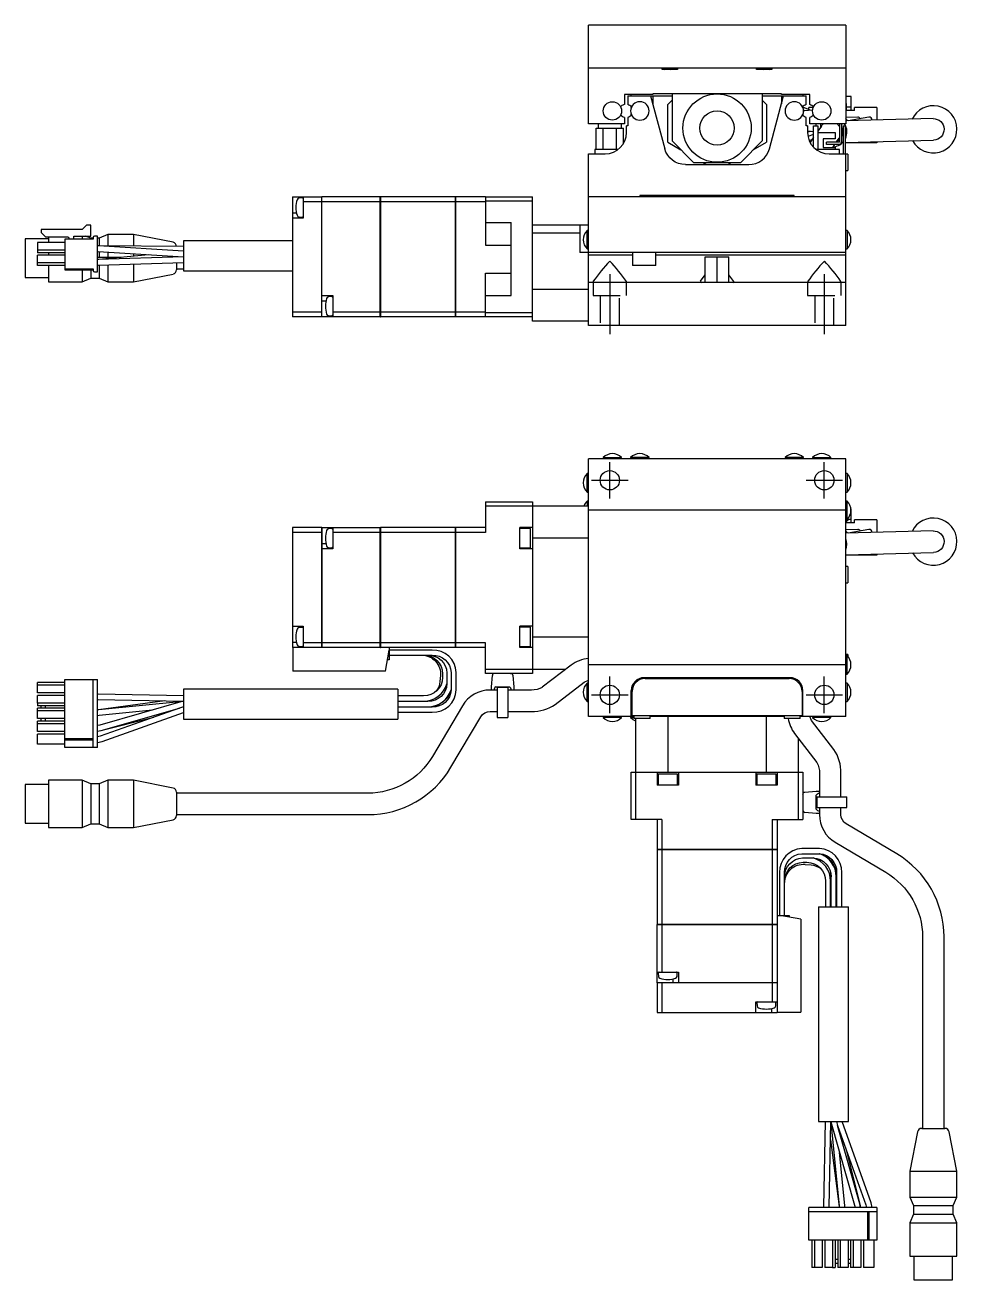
# Model space of a CAD drawing. Extents: x 0 to 921, y -8 to 744.
# Drawn here: x 229.2 to 446.4, y 10 to 302.3 of the extents above; entities that cross this region are included whole.
import ezdxf

# ---------------------------------------------------------------- set-up
doc = ezdxf.new("R2010")
doc.units = 0
doc.header["$LTSCALE"] = 0.5
doc.linetypes.add('CENTER', pattern=[50.8, 31.75, -6.35, 6.35, -6.35])
doc.linetypes.add('DASHED', pattern=[19.05, 12.7, -6.35])
for name, color, linetype in [('MSM_CENTER', 1, 'CENTER'), ('MSM_CONTINUOUS', 7, 'CONTINUOUS'), ('MSM_DASHED', 4, 'DASHED')]:
    doc.layers.add(name, color=color, linetype=linetype)

msp = doc.modelspace()

# ---------------------------------------------------------------- linework, layer by layer
at = {"layer": 'MSM_CENTER'}
for p, q in [((365.45, 244.35), (365.45, 230.35)), ((415.45, 244.35), (415.45, 230.35))]:
    msp.add_line(p, q, dxfattribs=at)
at = {"layer": 'MSM_CONTINUOUS'}
for p, q in [((420.45, 302.35), (360.45, 302.35)), ((360.45, 279.35), (360.45, 302.35)), ((420.45, 302.35), (420.45, 279.35)), ((420.45, 292.35), (360.45, 292.35)), ((377.65, 292), (377.65, 292.35)), ((380.2, 292.35), (380.2, 292)), ((381.25, 292.35), (381.25, 292)), ((399.65, 292), (399.65, 292.35)), ((400.7, 292), (400.7, 292.35)), ((403.25, 292.35), (403.25, 292)), ((381.25, 292), (377.65, 292)), ((403.25, 292), (399.65, 292)), ((375.45, 286.15), (368.85, 286.15)), ((368.85, 286.15), (368.85, 283.88)), ((369.65, 285.85), (369.65, 283.88)), ((369.65, 285.85), (379.95, 285.85)), ((370.45, 285.85), (370.45, 286.15)), ((374.95, 285.85), (378.25, 273.55)), ((405.45, 286.35), (375.45, 286.35)), ((375.45, 286.35), (375.45, 286.15)), ((375.45, 285.85), (375.45, 283.98)), ((379.95, 284.85), (378.95, 283.85)), ((378.95, 275.04), (378.95, 283.85)), ((379.95, 286.35), (379.95, 275.35)), ((400.95, 286.35), (400.95, 275.35)), ((400.95, 285.85), (411.25, 285.85)), ((401.95, 283.85), (400.95, 284.85)), ((401.95, 283.85), (401.95, 275.04)), ((402.66, 273.55), (405.95, 285.85)), ((405.45, 286.15), (405.45, 286.35)), ((412.05, 286.15), (405.45, 286.15)), ((405.45, 285.85), (405.45, 283.98)), ((410.45, 286.15), (410.45, 285.85)), ((411.25, 283.88), (411.25, 285.85)), ((412.05, 283.88), (412.05, 286.15)), ((421.7, 285.73), (420.45, 285.73)), ((420.6, 284.1), (420.45, 284.1)), ((420.6, 282.45), (420.6, 284.1)), ((421.7, 282.7), (421.7, 285.73)), ((368.85, 280.81), (368.85, 279.35)), ((369.65, 280.81), (369.65, 278.85)), ((370.45, 283.14), (370.45, 283.39)), ((370.45, 281.31), (370.45, 281.56)), ((410.45, 283.39), (410.45, 283.14)), ((412.14, 282.52), (410.45, 283.24)), ((410.45, 281.56), (410.45, 281.31)), ((410.91, 282.42), (412.72, 282.57)), ((411.25, 278.85), (411.25, 280.81)), ((411.85, 282.64), (411.85, 283.16)), ((412.86, 283.16), (411.85, 283.16)), ((412.05, 279.35), (412.05, 280.81)), ((420.6, 283.01), (420.45, 283.01)), ((422.5, 282.45), (420.45, 282.45)), ((423.25, 280.9), (420.45, 280.81)), ((421.7, 283.2), (420.6, 283.2)), ((425.82, 280.88), (421, 280.03)), ((422.5, 282.45), (422.5, 283.16)), ((427.7, 283.16), (422.5, 283.16)), ((427.7, 283.16), (427.7, 280.2)), ((368.85, 279.35), (360.45, 279.35)), ((362.28, 273.35), (362.28, 278.35)), ((362.28, 278.35), (368.63, 278.35)), ((362.7, 279.35), (362.7, 278.35)), ((363.87, 273.35), (363.87, 278.35)), ((367.04, 273.35), (367.04, 278.35)), ((368.2, 278.35), (368.2, 279.35)), ((368.63, 274.76), (368.63, 278.35)), ((369.35, 277.35), (369.35, 278.85)), ((369.65, 278.85), (369.35, 278.85)), ((411.55, 278.85), (411.25, 278.85)), ((411.55, 278.85), (411.55, 277.35)), ((420.45, 279.35), (412.05, 279.35)), ((412.95, 273.88), (412.95, 278.85)), ((412.95, 278.85), (413.95, 278.85)), ((413.55, 278.85), (413.55, 279.35)), ((413.95, 278.85), (413.95, 273.35)), ((414.76, 278.83), (413.95, 277.65)), ((413.95, 278.15), (414.22, 278.05)), ((414.65, 278.67), (414.65, 279.35)), ((418.95, 279.35), (418.95, 275.05)), ((419.45, 279.35), (419.45, 275.05)), ((419.85, 278.85), (419.85, 272.35)), ((419.85, 278.85), (420.35, 278.85)), ((420.35, 272.35), (420.35, 278.85)), ((440.79, 280.55), (420.45, 280.01)), ((378.95, 275.04), (382.04, 273.26)), ((379.95, 275.35), (384.95, 270.35)), ((395.95, 270.35), (400.95, 275.35)), ((398.87, 273.26), (401.95, 275.04)), ((412.36, 277.55), (411.54, 277.39)), ((412.95, 277.5), (411.55, 277.62)), ((412.95, 276.84), (411.64, 276.41)), ((411.85, 277.46), (411.85, 277.6)), ((412.59, 275.67), (411.95, 275.4)), ((412.95, 276.2), (412.14, 275.01)), ((413.95, 277.35), (417.95, 277.35)), ((417.95, 275.85), (415.15, 275.85)), ((415.15, 275.85), (415.15, 273.85)), ((415.95, 274.55), (415.95, 275.05)), ((418.95, 275.05), (415.95, 275.05)), ((417.95, 277.35), (417.95, 275.85)), ((418.23, 275.05), (418.88, 276)), ((419.85, 274.88), (419.6, 274.88)), ((419.72, 274.99), (419.85, 274.99)), ((420.35, 275.01), (440.92, 275.55)), ((427.7, 274.88), (420.35, 274.88)), ((427.7, 275.2), (427.7, 274.88)), ((360.45, 272.35), (364.35, 272.35)), ((360.45, 232.35), (360.45, 272.35)), ((367.35, 273.35), (361.95, 273.35)), ((361.95, 273.35), (361.95, 272.35)), ((418.95, 273.35), (413.55, 273.35)), ((415.15, 273.85), (417.95, 273.85)), ((418.95, 274.55), (415.95, 274.55)), ((416.55, 272.35), (420.45, 272.35)), ((417.41, 273.85), (417.89, 274.55)), ((417.95, 273.85), (417.95, 273.35)), ((418.95, 272.35), (418.95, 273.35)), ((420.45, 232.35), (420.45, 272.35)), ((420.95, 272.25), (420.45, 272.25)), ((420.95, 272.25), (420.95, 268.45)), ((383.08, 269.85), (397.83, 269.85)), ((384.95, 270.35), (395.95, 270.35)), ((387.09, 270.35), (387.95, 269.85)), ((392.95, 269.85), (393.82, 270.35)), ((420.45, 268.45), (420.95, 268.45)), ((291.45, 262.35), (291.45, 234.35)), ((291.45, 262.35), (298.34, 262.35)), ((293.75, 262.08), (292.98, 262.01)), ((293.95, 262.35), (293.95, 257.35)), ((298.34, 261.19), (293.95, 261.19)), ((298.34, 234.35), (298.34, 262.35)), ((298.35, 262.34), (298.34, 262.34)), ((298.35, 261.19), (298.34, 261.19)), ((311.95, 262.35), (298.35, 262.35)), ((298.35, 234.35), (298.35, 262.35)), ((311.95, 261.19), (298.35, 261.19)), ((311.95, 234.35), (311.95, 262.35)), ((311.95, 262.34), (311.96, 262.34)), ((311.95, 261.19), (311.96, 261.19)), ((311.96, 262.35), (311.96, 234.35)), ((329.45, 262.35), (311.96, 262.35)), ((329.45, 261.19), (311.96, 261.19)), ((329.45, 234.35), (329.45, 262.35)), ((329.45, 262.34), (329.46, 262.34)), ((329.45, 261.19), (329.46, 261.19)), ((329.46, 262.35), (329.46, 234.35)), ((336.45, 262.35), (329.46, 262.35)), ((336.45, 261.19), (329.46, 261.19)), ((336.45, 262.35), (347.45, 262.35)), ((336.45, 262.35), (336.45, 251.11)), ((347.45, 261.35), (336.45, 261.35)), ((347.45, 233.35), (347.45, 262.35)), ((420.45, 262.35), (360.45, 262.35)), ((408.45, 262.65), (372.45, 262.65)), ((372.45, 262.65), (372.45, 262.35)), ((372.95, 262.35), (372.45, 262.35)), ((388.45, 262.35), (375.95, 262.35)), ((404.95, 262.35), (392.45, 262.35)), ((408.45, 262.35), (408.45, 262.65)), ((291.45, 258.6), (292.4, 258.6)), ((293.95, 257.35), (291.45, 257.35)), ((292.98, 257.68), (293.75, 257.62)), ((232.94, 254.71), (232.94, 254.01)), ((242.48, 254.71), (232.94, 254.71)), ((243.5, 255.73), (242.48, 254.71)), ((244.5, 255.73), (243.5, 255.73)), ((244.5, 253.2), (244.5, 255.73)), ((336.45, 256.35), (342.45, 256.35)), ((342.45, 239.35), (342.45, 256.35)), ((347.45, 255.85), (360.45, 255.85)), ((358.45, 255.85), (358.45, 249.35)), ((360.16, 250.2), (360.16, 254.5)), ((360.45, 254.5), (360.16, 254.5)), ((420.75, 254.5), (420.45, 254.5)), ((420.75, 254.5), (420.75, 250.2)), ((229.15, 252.55), (229.15, 243.55)), ((234.65, 252.55), (229.15, 252.55)), ((238.4, 251.72), (232.05, 251.72)), ((232.05, 251.72), (232.05, 249.32)), ((232.94, 254.01), (233.94, 253.01)), ((233.94, 253.01), (239.07, 253.01)), ((234.65, 253.01), (234.65, 251.72)), ((245.03, 252.45), (238.4, 252.45)), ((238.4, 252.45), (238.4, 245.34)), ((239.35, 252.73), (239.35, 252.45)), ((240.5, 252.45), (240.5, 253.05)), ((240.65, 253.2), (244.5, 253.2)), ((242.45, 253.2), (242.45, 252.45)), ((244.45, 252.7), (243.27, 253.2)), ((244.45, 252.7), (244.45, 252.45)), ((245.03, 252.7), (244.45, 252.7)), ((245.03, 252.86), (245.03, 252.45)), ((246.05, 253.16), (245.33, 253.16)), ((246.05, 244.88), (246.05, 253.16)), ((246.45, 252.7), (246.05, 252.7)), ((248.45, 253.55), (246.45, 252.7)), ((246.45, 252.7), (246.45, 250.87)), ((248.45, 253.55), (248.45, 250.88)), ((254.45, 253.55), (248.45, 253.55)), ((254.45, 253.55), (254.45, 250.83)), ((263.65, 251.74), (254.45, 253.55)), ((266.05, 252.11), (266.05, 245.11)), ((291.45, 252.11), (266.05, 252.11)), ((358.45, 253.85), (347.45, 253.85)), ((238.4, 249.92), (232.05, 249.92)), ((238.4, 249.32), (232.05, 249.32)), ((238.4, 248.72), (232.05, 248.72)), ((232.05, 246.32), (232.05, 248.72)), ((234.65, 249.32), (234.65, 248.72)), ((246.26, 250.89), (246.05, 250.9)), ((246.39, 250.9), (246.05, 250.9)), ((246.05, 249.6), (246.18, 249.59)), ((246.05, 249.59), (246.18, 249.58)), ((246.18, 249.59), (266.04, 248.35)), ((246.18, 249.58), (246.84, 249.55)), ((266.05, 249.65), (246.26, 250.89)), ((257.9, 248.86), (246.33, 247.73)), ((266.05, 250.74), (246.39, 250.9)), ((246.45, 249.57), (246.45, 248.2)), ((248.45, 249.45), (248.45, 248.22)), ((254.45, 249.07), (254.45, 248.52)), ((264.45, 250.76), (264.45, 250.76)), ((336.45, 251.11), (342.45, 251.11)), ((420.45, 249.35), (358.45, 249.35)), ((360.16, 250.2), (360.45, 250.2)), ((360.45, 248.85), (370.7, 248.85)), ((370.7, 249.35), (370.7, 246.35)), ((376.2, 246.35), (376.2, 249.35)), ((376.2, 248.85), (420.45, 248.85)), ((420.45, 250.2), (420.75, 250.2)), ((238.4, 246.92), (232.05, 246.92)), ((238.4, 246.32), (232.05, 246.32)), ((234.65, 246.32), (234.65, 242.55)), ((238.4, 245.59), (245.03, 245.59)), ((245.03, 245.59), (245.03, 245.18)), ((246.72, 248.2), (246.05, 248.2)), ((246.33, 247.73), (246.05, 247.71)), ((246.13, 247.7), (246.05, 247.7)), ((246.05, 246.4), (246.17, 246.4)), ((266.04, 248.35), (246.13, 247.7)), ((246.17, 246.4), (266.05, 247.05)), ((246.45, 246.41), (246.45, 243.4)), ((251.58, 248.24), (246.72, 248.2)), ((248.45, 246.48), (248.45, 242.55)), ((254.45, 246.67), (254.45, 242.55)), ((264.45, 246.99), (264.45, 245.34)), ((376.2, 246.35), (370.7, 246.35)), ((387.7, 242.35), (387.7, 248.35)), ((387.7, 248.35), (393.2, 248.35)), ((390.45, 242.35), (390.45, 248.35)), ((393.2, 242.35), (393.2, 248.35)), ((229.15, 243.55), (234.65, 243.55)), ((238.4, 245.34), (245.03, 245.34)), ((242.45, 245.34), (242.45, 242.55)), ((242.45, 242.55), (244.45, 243.4)), ((244.45, 245.34), (244.45, 243.4)), ((244.45, 243.4), (246.45, 243.4)), ((245.33, 244.88), (246.05, 244.88)), ((246.45, 243.4), (248.45, 242.55)), ((254.45, 242.55), (263.65, 244.35)), ((264.45, 245.55), (266.05, 245.55)), ((266.05, 245.11), (291.45, 245.11)), ((336.45, 234.35), (336.45, 244.58)), ((336.45, 244.58), (342.45, 244.58)), ((386.6, 242.65), (387.7, 244.18)), ((394.32, 242.6), (393.2, 244.18)), ((234.65, 242.55), (242.45, 242.55)), ((248.45, 242.55), (254.45, 242.55)), ((347.45, 240.85), (360.45, 240.85)), ((420.45, 242.35), (360.45, 242.35)), ((361.55, 242.47), (361.71, 242.35)), ((361.55, 242.47), (361.55, 242.35)), ((369.2, 242.35), (369.35, 242.47)), ((369.35, 242.47), (369.32, 242.6)), ((369.35, 242.35), (369.35, 242.47)), ((386.55, 242.47), (386.71, 242.35)), ((394.2, 242.35), (394.35, 242.47)), ((411.55, 242.47), (411.55, 242.35)), ((411.55, 242.47), (411.71, 242.35)), ((419.2, 242.35), (419.35, 242.47)), ((419.35, 242.47), (419.32, 242.6)), ((419.35, 242.35), (419.35, 242.47)), ((298.35, 239.35), (300.85, 239.35)), ((298.35, 238.1), (299.29, 238.1)), ((300.64, 239.08), (299.87, 239.01)), ((300.85, 239.35), (300.85, 234.35)), ((336.45, 239.35), (342.45, 239.35)), ((298.34, 235.5), (291.45, 235.5)), ((298.34, 234.35), (291.45, 234.35)), ((298.35, 235.51), (298.34, 235.51)), ((298.35, 234.36), (298.34, 234.36)), ((311.95, 234.35), (298.35, 234.35)), ((299.87, 234.68), (300.64, 234.62)), ((311.95, 235.5), (300.85, 235.5)), ((311.95, 235.51), (311.96, 235.51)), ((311.95, 234.36), (311.96, 234.36)), ((329.45, 235.5), (311.96, 235.5)), ((329.45, 234.35), (311.96, 234.35)), ((329.45, 235.51), (329.46, 235.51)), ((329.45, 234.36), (329.46, 234.36)), ((336.45, 235.5), (329.46, 235.5)), ((336.45, 234.35), (329.46, 234.35)), ((336.45, 235.35), (347.45, 235.35)), ((347.45, 234.35), (336.45, 234.35)), ((360.45, 233.35), (347.45, 233.35)), ((420.45, 232.35), (360.45, 232.35)), ((420.45, 201.3), (360.45, 201.3)), ((360.45, 141.3), (360.45, 201.3)), ((363.9, 201.59), (368.2, 201.59)), ((363.9, 201.59), (363.9, 201.3)), ((365.45, 192.05), (365.45, 200.55)), ((368.2, 201.3), (368.2, 201.59)), ((374.6, 201.59), (370.3, 201.59)), ((370.3, 201.59), (370.3, 201.3)), ((374.6, 201.3), (374.6, 201.59)), ((410.6, 201.59), (406.3, 201.59)), ((406.3, 201.59), (406.3, 201.3)), ((410.6, 201.3), (410.6, 201.59)), ((412.7, 201.59), (417, 201.59)), ((412.7, 201.59), (412.7, 201.3)), ((415.45, 192.05), (415.45, 200.55)), ((417, 201.3), (417, 201.59)), ((420.45, 141.3), (420.45, 201.3)), ((360.16, 193.55), (360.16, 197.85)), ((360.45, 197.85), (360.16, 197.85)), ((361.2, 196.3), (369.7, 196.3)), ((411.2, 196.3), (419.7, 196.3)), ((420.75, 197.85), (420.45, 197.85)), ((420.75, 197.85), (420.75, 193.55)), ((360.16, 193.55), (360.45, 193.55)), ((420.45, 193.55), (420.75, 193.55)), ((336.45, 191.3), (336.45, 184.15)), ((336.45, 191.3), (347.45, 191.3)), ((360.45, 190.3), (336.45, 190.3)), ((347.45, 191.3), (347.45, 151.3)), ((360.16, 191.45), (360.16, 190.3)), ((360.45, 191.45), (360.16, 191.45)), ((420.75, 191.45), (420.45, 191.45)), ((420.75, 187.15), (420.75, 191.45)), ((420.45, 189.3), (360.45, 189.3)), ((420.45, 187.15), (420.75, 187.15)), ((420.95, 187.37), (420.95, 186.9)), ((421.7, 187.15), (420.95, 187.15)), ((421.7, 189.68), (421.63, 189.68)), ((421.7, 186.65), (421.7, 189.68)), ((422.5, 186.4), (422.5, 187.11)), ((427.7, 187.11), (422.5, 187.11)), ((427.7, 187.11), (427.7, 184.16)), ((298.34, 185.3), (291.45, 185.3)), ((291.45, 185.3), (291.45, 157.3)), ((298.34, 157.3), (298.34, 185.3)), ((298.35, 185.29), (298.34, 185.29)), ((298.35, 185.3), (298.35, 157.3)), ((298.35, 185.3), (311.95, 185.3)), ((300.64, 185.03), (299.87, 184.96)), ((300.85, 185.3), (300.85, 180.3)), ((311.95, 157.3), (311.95, 185.3)), ((311.95, 185.29), (311.96, 185.29)), ((311.96, 185.3), (311.96, 157.3)), ((329.45, 185.3), (311.96, 185.3)), ((329.45, 157.3), (329.45, 185.3)), ((329.45, 185.29), (329.46, 185.29)), ((336.45, 185.3), (329.46, 185.3)), ((329.46, 185.3), (329.46, 157.3)), ((347.45, 185.3), (344.45, 185.3)), ((344.45, 180.3), (344.45, 185.3)), ((346.95, 185.05), (344.45, 185.05)), ((346.95, 180.55), (346.95, 185.05)), ((420.45, 186.9), (420.95, 186.9)), ((422.5, 186.4), (420.45, 186.4)), ((423.25, 184.85), (420.45, 184.76)), ((440.79, 184.5), (420.45, 183.96)), ((420.6, 186.4), (420.6, 186.9)), ((425.82, 184.83), (421, 183.98)), ((298.34, 184.15), (291.45, 184.15)), ((298.35, 184.14), (298.34, 184.14)), ((298.35, 181.55), (299.29, 181.55)), ((311.95, 184.15), (300.85, 184.15)), ((311.95, 184.14), (311.96, 184.14)), ((329.45, 184.15), (311.96, 184.15)), ((329.45, 184.14), (329.46, 184.14)), ((336.45, 184.15), (329.46, 184.15)), ((360.45, 182.8), (347.45, 182.8)), ((300.85, 180.3), (298.35, 180.3)), ((299.87, 180.64), (300.64, 180.57)), ((344.45, 180.55), (346.95, 180.55)), ((347.45, 180.3), (344.45, 180.3)), ((420.45, 178.96), (440.92, 179.5)), ((427.7, 178.83), (420.45, 178.83)), ((427.7, 179.15), (427.7, 178.83)), ((420.95, 176.2), (420.45, 176.2)), ((420.95, 176.2), (420.95, 172.4)), ((420.45, 172.4), (420.95, 172.4)), ((291.45, 162.3), (293.95, 162.3)), ((293.75, 162.03), (292.98, 161.96)), ((293.95, 162.3), (293.95, 157.3)), ((347.45, 162.3), (344.45, 162.3)), ((344.45, 157.3), (344.45, 162.3)), ((346.95, 162.05), (344.45, 162.05)), ((346.95, 157.55), (346.95, 162.05)), ((291.45, 158.55), (292.4, 158.55)), ((298.34, 158.45), (293.95, 158.45)), ((298.35, 158.46), (298.34, 158.46)), ((311.95, 158.45), (298.35, 158.45)), ((311.95, 158.46), (311.96, 158.46)), ((329.45, 158.45), (311.96, 158.45)), ((329.45, 158.46), (329.46, 158.46)), ((336.45, 158.45), (329.46, 158.45)), ((336.45, 151.3), (336.45, 158.45)), ((347.45, 159.8), (360.45, 159.8)), ((329.45, 157.3), (291.45, 157.3)), ((291.55, 157.3), (291.55, 151.8)), ((292.98, 157.64), (293.75, 157.57)), ((298.35, 157.31), (298.34, 157.31)), ((311.95, 157.31), (311.96, 157.31)), ((313.19, 151.8), (314.05, 156.7)), ((314.05, 157.3), (314.05, 154.5)), ((324.05, 156.75), (314.05, 156.75)), ((314.05, 155.55), (324.05, 155.55)), ((321.57, 155.55), (321.81, 155.54)), ((329.45, 157.31), (329.46, 157.31)), ((336.45, 157.3), (329.46, 157.3)), ((344.45, 157.55), (346.95, 157.55)), ((347.45, 157.3), (344.45, 157.3)), ((420.95, 155.7), (420.45, 155.7)), ((420.75, 155.45), (420.45, 155.45)), ((420.75, 151.15), (420.75, 155.45)), ((420.95, 155.7), (420.95, 155.23)), ((314.05, 154.5), (313.67, 154.5)), ((336.45, 152.3), (355.21, 152.3)), ((356.43, 153.24), (349.68, 148.06)), ((420.45, 153.3), (360.45, 153.3)), ((232.05, 148.58), (232.05, 149.18)), ((238.4, 149.18), (232.05, 149.18)), ((238.4, 134.05), (238.4, 149.9)), ((238.4, 149.9), (246.05, 149.9)), ((245.03, 134.05), (245.03, 149.9)), ((246.05, 134.05), (246.05, 149.9)), ((313.19, 151.8), (291.55, 151.8)), ((325.98, 150.78), (325.86, 149.4)), ((326.45, 151.24), (326.45, 150.36)), ((327.45, 151.39), (327.45, 148.91)), ((328.45, 151.55), (328.45, 147.45)), ((329.65, 147.45), (329.65, 151.55)), ((347.45, 151.3), (336.45, 151.3)), ((337.85, 148.2), (338.09, 150.84)), ((342.82, 150.84), (343.05, 148.2)), ((352.72, 144.09), (359.48, 149.27)), ((359.48, 149.27), (360.45, 149.7)), ((365.45, 142.05), (365.45, 150.55)), ((407.45, 150.3), (373.45, 150.3)), ((373.65, 150.1), (407.25, 150.1)), ((415.45, 142.05), (415.45, 150.55)), ((420.45, 151.15), (420.75, 151.15)), ((238.4, 148.58), (232.05, 148.58)), ((232.05, 146.78), (232.05, 148.58)), ((238.4, 146.78), (232.05, 146.78)), ((232.05, 144.38), (232.05, 146.18)), ((238.4, 146.18), (232.05, 146.18)), ((246.16, 146.5), (246.05, 146.5)), ((266.05, 146.1), (246.16, 146.5)), ((266.05, 147.65), (266.05, 140.65)), ((316.05, 147.65), (266.05, 147.65)), ((316.05, 147.65), (316.05, 140.65)), ((328.44, 147.45), (328.45, 147.49)), ((339.2, 147.43), (337.55, 147.43)), ((337.85, 147.43), (337.85, 148.2)), ((338.85, 148.2), (342.06, 148.2)), ((341.7, 148.03), (339.2, 148.03)), ((339.2, 148.03), (339.2, 141.03)), ((341.7, 148.03), (341.7, 141.03)), ((347.18, 147.43), (341.7, 147.43)), ((343.05, 148.2), (343.05, 147.43)), ((360.16, 144.75), (360.16, 149.05)), ((360.45, 149.05), (360.16, 149.05)), ((361.2, 146.3), (369.7, 146.3)), ((370.45, 141.3), (370.45, 147.3)), ((370.65, 141.4), (370.65, 147.1)), ((410.25, 147.1), (410.25, 141.4)), ((410.45, 141.3), (410.45, 147.3)), ((411.2, 146.3), (419.7, 146.3)), ((420.75, 149.05), (420.45, 149.05)), ((420.75, 149.05), (420.75, 144.75)), ((232.05, 144.38), (232.05, 143.78)), ((238.4, 144.38), (232.05, 144.38)), ((238.4, 143.78), (232.05, 143.78)), ((232.94, 143.18), (232.94, 143.78)), ((233.94, 143.18), (233.94, 143.78)), ((246.05, 145.2), (246.14, 145.2)), ((246.05, 145.2), (246.2, 145.2)), ((246.14, 145.2), (265.97, 144.8)), ((261.75, 144.89), (246.3, 142.84)), ((265.93, 144.79), (246.33, 142.83)), ((265.97, 144.8), (246.55, 139.27)), ((266.05, 143.51), (265.12, 143.21)), ((266.05, 144.81), (265.97, 144.8)), ((322.05, 146.05), (316.05, 146.05)), ((316.05, 144.85), (323.05, 144.85)), ((323.05, 144.75), (316.05, 144.75)), ((316.05, 143.55), (323.05, 143.55)), ((324.05, 143.45), (316.05, 143.45)), ((323.77, 144.9), (322.55, 144.75)), ((323.05, 144.85), (323.76, 144.9)), ((323.76, 144.9), (323.79, 144.91)), ((323.79, 144.91), (323.77, 144.9)), ((331.1, 143.76), (324.11, 131.97)), ((360.16, 144.75), (360.45, 144.75)), ((420.45, 144.75), (420.75, 144.75)), ((238.4, 143.18), (232.05, 143.18)), ((232.05, 142.58), (232.05, 143.18)), ((238.4, 142.58), (232.05, 142.58)), ((232.05, 140.78), (232.05, 142.58)), ((238.4, 140.78), (232.05, 140.78)), ((232.94, 140.18), (232.94, 140.78)), ((233.94, 140.18), (233.94, 140.78)), ((246.3, 142.84), (246.05, 142.81)), ((246.33, 142.83), (246.05, 142.81)), ((246.05, 141.51), (246.46, 141.54)), ((246.46, 141.54), (258.87, 142.78)), ((265.12, 143.21), (246.65, 136.65)), ((246.82, 137.97), (259.13, 141.08)), ((246.9, 138.02), (265.12, 143.21)), ((247.09, 135.43), (266.05, 142.16)), ((266.05, 140.65), (316.05, 140.65)), ((316.05, 142.25), (324.05, 142.25)), ((328.41, 129.42), (335.4, 141.21)), ((337.55, 142.43), (339.2, 142.43)), ((339.2, 141.03), (341.7, 141.03)), ((341.7, 142.43), (347.18, 142.43)), ((371.05, 141.3), (360.45, 141.3)), ((363.9, 141.3), (363.9, 141.01)), ((368.2, 141.01), (363.9, 141.01)), ((368.2, 141.01), (368.2, 141.3)), ((370.3, 141.3), (370.3, 141.01)), ((370.3, 141.01), (371.05, 141.01)), ((370.45, 141.9), (370.65, 141.9)), ((410.25, 141.4), (370.65, 141.4)), ((371.05, 141.4), (371.05, 140.8)), ((374.85, 140.8), (371.05, 140.8)), ((371.45, 140.8), (371.45, 117.3)), ((374.85, 140.8), (374.85, 141.4)), ((406.05, 141.3), (374.85, 141.3)), ((378.95, 141.3), (378.95, 128.3)), ((384.95, 141.3), (384.95, 141.4)), ((395.95, 141.3), (395.95, 141.4)), ((401.95, 128.3), (401.95, 141.3)), ((406.05, 141.4), (406.05, 140.8)), ((409.85, 140.8), (406.05, 140.8)), ((409.85, 140.8), (409.85, 141.4)), ((420.45, 141.3), (409.85, 141.3)), ((410.25, 141.9), (410.45, 141.9)), ((412.49, 140.32), (412.05, 141.3)), ((412.7, 141.3), (412.7, 141.01)), ((417, 141.01), (412.7, 141.01)), ((417, 141.01), (417, 141.3)), ((238.4, 140.18), (232.05, 140.18)), ((232.05, 139.58), (232.05, 140.18)), ((238.4, 139.58), (232.05, 139.58)), ((232.05, 137.78), (232.05, 139.58)), ((238.4, 137.78), (232.05, 137.78)), ((246.55, 139.27), (246.05, 139.16)), ((246.05, 137.84), (246.9, 138.02)), ((246.05, 137.83), (246.82, 137.97)), ((417.66, 133.57), (412.49, 140.32)), ((232.05, 134.78), (232.05, 137.18)), ((238.4, 137.18), (232.05, 137.18)), ((238.4, 134.78), (232.05, 134.78)), ((238.4, 136.13), (245.03, 136.13)), ((238.4, 135.83), (245.03, 135.83)), ((246.65, 136.65), (246.05, 136.49)), ((246.66, 136.65), (246.05, 136.49)), ((246.05, 135.17), (247.09, 135.43)), ((408.52, 137.28), (413.69, 130.53)), ((409.45, 117.3), (409.45, 136.06)), ((246.05, 134.05), (238.4, 134.05)), ((234.65, 126.4), (234.65, 115.4)), ((242.45, 126.4), (234.65, 126.4)), ((242.45, 126.4), (242.45, 115.4)), ((244.45, 125.55), (242.45, 126.4)), ((248.45, 126.4), (246.45, 125.55)), ((248.45, 126.4), (248.45, 115.4)), ((254.45, 126.4), (248.45, 126.4)), ((254.45, 126.4), (254.45, 115.4)), ((263.65, 124.59), (254.45, 126.4)), ((370.45, 117.3), (370.45, 128.3)), ((370.45, 128.3), (410.45, 128.3)), ((376.45, 128.3), (376.45, 125.3)), ((381.2, 127.8), (376.7, 127.8)), ((376.7, 127.8), (376.7, 125.3)), ((381.2, 125.3), (381.2, 127.8)), ((381.45, 128.3), (381.45, 125.3)), ((399.45, 128.3), (399.45, 125.3)), ((404.2, 127.8), (399.7, 127.8)), ((399.7, 127.8), (399.7, 125.3)), ((404.2, 125.3), (404.2, 127.8)), ((404.45, 128.3), (404.45, 125.3)), ((410.45, 128.3), (410.45, 117.3)), ((414.32, 128.03), (414.32, 122.55)), ((419.32, 122.55), (419.32, 128.03)), ((229.15, 125.4), (229.15, 116.4)), ((234.65, 125.4), (229.15, 125.4)), ((244.45, 125.55), (244.45, 116.25)), ((246.45, 125.55), (244.45, 125.55)), ((246.45, 125.55), (246.45, 116.25)), ((264.45, 123.61), (264.45, 118.19)), ((309.06, 123.4), (264.45, 123.4)), ((381.45, 125.3), (376.45, 125.3)), ((404.45, 125.3), (399.45, 125.3)), ((410.91, 123.67), (413.55, 123.9)), ((413.55, 123.9), (414.32, 123.9)), ((413.55, 119.7), (413.55, 122.9)), ((413.72, 122.55), (413.72, 120.05)), ((413.72, 122.55), (420.72, 122.55)), ((413.72, 120.05), (420.72, 120.05)), ((414.32, 120.05), (414.32, 118.4)), ((419.32, 118.4), (419.32, 120.05)), ((420.72, 120.05), (420.72, 122.55)), ((254.45, 115.4), (263.65, 117.21)), ((264.45, 118.4), (309.06, 118.4)), ((377.61, 117.3), (370.45, 117.3)), ((376.45, 117.3), (376.45, 110.31)), ((377.61, 117.3), (377.61, 110.31)), ((403.3, 117.3), (410.45, 117.3)), ((403.3, 117.3), (403.3, 110.31)), ((404.45, 117.3), (404.45, 110.31)), ((413.55, 118.7), (410.91, 118.93)), ((414.32, 118.7), (413.55, 118.7)), ((229.15, 116.4), (234.65, 116.4)), ((234.65, 115.4), (242.45, 115.4)), ((242.45, 115.4), (244.45, 116.25)), ((244.45, 116.25), (246.45, 116.25)), ((246.45, 116.25), (248.45, 115.4)), ((248.45, 115.4), (254.45, 115.4)), ((432.33, 109.26), (420.55, 116.25)), ((418, 111.95), (429.78, 104.96)), ((376.45, 110.31), (404.45, 110.31)), ((376.45, 110.3), (376.45, 92.81)), ((404.45, 110.3), (376.45, 110.3)), ((376.46, 110.3), (376.46, 110.31)), ((377.61, 110.3), (377.61, 92.81)), ((377.62, 110.3), (377.62, 110.31)), ((403.29, 110.3), (403.29, 110.31)), ((403.3, 110.3), (403.3, 92.81)), ((404.44, 110.3), (404.44, 110.31)), ((404.45, 110.3), (404.45, 72.3)), ((414.3, 110.5), (410.21, 110.5)), ((410.21, 109.3), (414.3, 109.3)), ((410.36, 108.3), (412.84, 108.3)), ((414.3, 109.29), (414.26, 109.3)), ((410.51, 107.3), (411.39, 107.3)), ((410.97, 106.82), (412.35, 106.7)), ((405, 104.9), (405, 94.9)), ((406.2, 94.9), (406.2, 104.9)), ((406.2, 102.42), (406.21, 102.66)), ((415.7, 102.9), (415.7, 96.9)), ((416.85, 104.61), (416.84, 104.64)), ((416.84, 104.64), (416.85, 104.61)), ((416.9, 103.9), (416.85, 104.61)), ((416.85, 104.61), (417, 103.4)), ((416.9, 96.9), (416.9, 103.9)), ((417, 103.9), (417, 96.9)), ((418.2, 96.9), (418.2, 103.9)), ((418.3, 104.9), (418.3, 96.9)), ((419.5, 96.9), (419.5, 104.9)), ((414.1, 96.9), (421.1, 96.9)), ((414.1, 96.9), (414.1, 46.9)), ((421.1, 46.9), (421.1, 96.9)), ((404.45, 94.9), (407.25, 94.9)), ((409.95, 94.04), (405.05, 94.9)), ((407.25, 94.9), (407.25, 94.51)), ((409.95, 94.04), (409.95, 72.4)), ((376.45, 92.81), (404.45, 92.81)), ((404.45, 92.8), (376.45, 92.8)), ((376.45, 79.2), (376.45, 92.8)), ((376.46, 92.8), (376.46, 92.81)), ((377.61, 92.8), (377.61, 81.7)), ((377.62, 92.8), (377.62, 92.81)), ((403.29, 92.8), (403.29, 92.81)), ((403.3, 92.8), (403.3, 79.2)), ((404.44, 92.8), (404.44, 92.81)), ((438.35, 89.91), (438.35, 45.3)), ((443.35, 45.3), (443.35, 89.91)), ((376.45, 81.7), (381.45, 81.7)), ((404.45, 79.2), (376.45, 79.2)), ((376.45, 79.19), (376.45, 72.3)), ((404.45, 79.19), (376.45, 79.19)), ((376.46, 79.2), (376.46, 79.19)), ((376.72, 81.48), (376.79, 80.71)), ((377.61, 79.19), (377.61, 72.3)), ((377.62, 79.2), (377.62, 79.19)), ((380.2, 79.2), (380.2, 80.13)), ((381.12, 80.71), (381.18, 81.48)), ((381.45, 81.7), (381.45, 79.2)), ((403.29, 79.2), (403.29, 79.19)), ((403.3, 79.19), (403.3, 74.8)), ((404.44, 79.2), (404.44, 79.19)), ((399.45, 74.8), (404.45, 74.8)), ((399.45, 72.3), (399.45, 74.8)), ((399.72, 74.59), (399.79, 73.82)), ((403.2, 72.3), (403.2, 73.24)), ((404.12, 73.82), (404.18, 74.59)), ((376.45, 72.3), (404.45, 72.3)), ((404.45, 72.4), (409.95, 72.4)), ((414.1, 46.9), (421.1, 46.9)), ((415.65, 46.9), (415.26, 27.01)), ((416.56, 26.98), (416.95, 46.81)), ((416.94, 46.9), (416.95, 46.81)), ((416.95, 46.81), (422.49, 27.39)), ((416.96, 46.78), (418.92, 27.18)), ((418.25, 46.9), (418.55, 45.97)), ((426.33, 27.93), (419.59, 46.9)), ((418.55, 45.97), (425.1, 27.5)), ((423.74, 27.75), (418.55, 45.96)), ((437.16, 44.49), (435.35, 35.3)), ((438.14, 45.3), (443.57, 45.3)), ((446.35, 35.3), (444.55, 44.49)), ((416.87, 42.6), (418.92, 27.14)), ((420.22, 27.31), (418.98, 39.72)), ((423.78, 27.66), (420.67, 39.97)), ((435.35, 35.3), (446.35, 35.3)), ((435.35, 35.3), (435.35, 29.3)), ((446.35, 29.3), (446.35, 35.3)), ((435.35, 29.3), (446.35, 29.3)), ((435.35, 29.3), (436.2, 27.3)), ((445.5, 27.3), (446.35, 29.3)), ((427.7, 26.9), (411.85, 26.9)), ((411.85, 19.25), (411.85, 26.9)), ((415.26, 27.01), (415.25, 26.9)), ((416.55, 26.9), (416.56, 27.05)), ((416.55, 26.9), (416.56, 26.98)), ((418.92, 27.18), (418.94, 26.9)), ((418.92, 27.14), (418.94, 26.9)), ((420.25, 26.9), (420.22, 27.31)), ((422.49, 27.39), (422.6, 26.9)), ((423.91, 26.89), (423.74, 27.75)), ((423.92, 26.9), (423.78, 27.66)), ((425.1, 27.5), (425.27, 26.9)), ((425.1, 27.5), (425.27, 26.9)), ((426.59, 26.89), (426.33, 27.93)), ((427.7, 26.9), (427.7, 19.25)), ((436.2, 27.3), (445.5, 27.3)), ((436.2, 27.3), (436.2, 25.3)), ((445.5, 25.3), (445.5, 27.3)), ((427.7, 25.88), (411.85, 25.88)), ((425.62, 19.25), (425.62, 25.88)), ((425.92, 19.25), (425.92, 25.88)), ((436.2, 25.3), (435.35, 23.3)), ((436.2, 25.3), (445.5, 25.3)), ((446.35, 23.3), (445.5, 25.3)), ((435.35, 23.3), (446.35, 23.3)), ((435.35, 23.3), (435.35, 15.5)), ((446.35, 15.5), (446.35, 23.3)), ((427.7, 19.25), (411.85, 19.25)), ((412.57, 19.25), (412.57, 12.9)), ((413.17, 19.25), (413.17, 12.9)), ((414.97, 19.25), (414.97, 12.9)), ((415.57, 19.25), (415.57, 12.9)), ((417.37, 19.25), (417.37, 12.9)), ((417.97, 19.25), (417.97, 12.9)), ((418.57, 19.25), (418.57, 12.9)), ((419.17, 19.25), (419.17, 12.9)), ((420.97, 19.25), (420.97, 12.9)), ((421.57, 19.25), (421.57, 12.9)), ((422.17, 19.25), (422.17, 12.9)), ((423.97, 19.25), (423.97, 12.9)), ((424.57, 19.25), (424.57, 12.9)), ((426.97, 19.25), (426.97, 12.9)), ((418.57, 14.79), (417.97, 14.79)), ((421.57, 14.79), (420.97, 14.79)), ((435.35, 15.5), (446.35, 15.5)), ((436.35, 15.5), (436.35, 10)), ((445.35, 10), (445.35, 15.5)), ((413.17, 12.9), (412.57, 12.9)), ((414.97, 12.9), (413.17, 12.9)), ((417.37, 12.9), (415.57, 12.9)), ((417.37, 12.9), (417.97, 12.9)), ((418.57, 13.79), (417.97, 13.79)), ((419.17, 12.9), (418.57, 12.9)), ((420.97, 12.9), (419.17, 12.9)), ((421.57, 13.79), (420.97, 13.79)), ((422.17, 12.9), (421.57, 12.9)), ((423.97, 12.9), (422.17, 12.9)), ((426.97, 12.9), (424.57, 12.9)), ((436.35, 10), (445.35, 10))]:
    msp.add_line(p, q, dxfattribs=at)
for centre, radius in [((366.05, 282.35), 2.15), ((390.45, 278.35), 7.95), ((414.85, 282.35), 2.15), ((390.45, 278.35), 4), ((365.45, 196.3), 2.25), ((415.45, 196.3), 2.25), ((365.45, 146.3), 2.25), ((415.45, 146.3), 2.25)]:
    msp.add_circle(centre, radius, dxfattribs=at)
at = {"layer": 'MSM_CONTINUOUS', "extrusion": (0, 0, -1)}
for centre in [(-372.45, 282.35), (-408.45, 282.35)]:
    msp.add_circle(centre, 2.15, dxfattribs=at)
for centre, radius, start, end in [((-378.95, 289.85), 2.25, 72.8538, 107.1462), ((-401.95, 289.85), 2.25, 72.8538, 107.1462), ((-369.25, 282.35), 1.59, 36.779, 75.406), ((-369.25, 282.35), 1.59, 104.594, 143.221), ((-411.65, 282.35), 1.59, 36.779, 75.406), ((-411.65, 282.35), 1.59, 104.594, 143.221), ((-369.25, 282.35), 1.59, 284.594, 323.221), ((-369.25, 282.35), 1.59, 216.779, 255.406), ((-411.65, 282.35), 1.59, 284.594, 323.221), ((-411.65, 282.35), 1.59, 216.779, 255.406), ((-421.95, 282.7), 0.25, 270, 0), ((-416.82, 277.42), 2.5, 34.5025, 50.5936), ((-416.82, 277.42), 2.5, 129.4064, 148.4167), ((-417.22, 277.45), 2.5, 130.5358, 133.7791), ((-417.22, 277.45), 2.5, 153.1104, 206.8896), ((-440.85, 278.05), 2.5, 88.4942, 268.4942), ((-417.22, 277.45), 2.5, 226.2209, 243.4201), ((-416.82, 277.42), 2.5, 211.5833, 214.5025), ((-383.08, 274.85), 5, 270, 345), ((-239.07, 252.73), 0.28, 90, 180), ((-240.65, 253.05), 0.15, 0, 90), ((-421.95, 186.65), 0.25, 270, 0), ((-440.85, 182), 2.5, 88.4942, 268.4942), ((-321.61, 151.16), 4.39, 89.8692, 184.9179), ((-322.1, 151.19), 4.36, 89.4143, 179.4108), ((-323.17, 151.27), 4.29, 88.4433, 178.358), ((-324.24, 151.34), 4.22, 87.4296, 177.1458), ((-322.1, 150.41), 4.36, 180.6063, 270.5686), ((-321.5, 149.78), 4.37, 185.0458, 217.0419), ((-342.32, 150.8), 0.5, 90, 175), ((-323.17, 149.04), 4.29, 181.6879, 271.5108), ((-323.16, 148.9), 5.45, 203.9954, 268.8909), ((-324.24, 147.67), 4.22, 182.931, 272.4936), ((-347.34, 152.06), 4.64, 239.639, 271.9447), ((-337.55, 139.93), 2.5, 30.678, 90.0073), ((-309.06, 140.9), 17.5, 210.6743, 270.0039), ((-409.69, 128.19), 4.64, 149.639, 181.9447), ((-410.95, 123.17), 0.5, 0, 85), ((-421.82, 118.4), 2.5, 300.678, 0.0073), ((-410.42, 105.09), 4.22, 357.4296, 87.1458), ((-410.49, 104.02), 4.29, 358.4433, 88.358), ((-412.72, 104.01), 4.29, 91.6879, 181.5108), ((-414.09, 105.08), 4.22, 92.931, 182.4936), ((-412.86, 104.01), 5.45, 113.9954, 178.8909), ((-410.56, 102.94), 4.36, 359.4143, 89.4108), ((-410.59, 102.45), 4.39, 359.8692, 94.9179), ((-411.35, 102.94), 4.36, 90.6063, 180.5686), ((-411.97, 102.35), 4.37, 95.0458, 127.0419), ((-420.85, 89.91), 17.5, 120.6743, 180.0039)]:
    msp.add_arc(centre, radius, start, end, dxfattribs=at)
at = {"layer": 'MSM_CONTINUOUS'}
for centre, radius, start, end in [((410.95, 281.92), 0.5, 95, 134.6293), ((423.27, 280.24), 0.654, 25.9817, 91.8767), ((425.94, 280.24), 0.651, 354.4517, 100.6525), ((440.85, 278.05), 5.5, 208.5415, 154.47), ((417.22, 277.45), 3.5, 333.4058, 32.8784), ((417.6, 278.61), 3.5, 23.231, 35.4832), ((364.35, 277.35), 5, 270, 0), ((416.55, 277.35), 5, 180, 270), ((417.22, 277.45), 3.5, 274.1963, 318.7068), ((418.95, 275.05), 0.5, 270, 0), ((397.83, 274.85), 5, 270, 345), ((298.26, 259.85), 6, 162.3708, 197.6291), ((293.02, 261.51), 0.5, 95, 162.3708), ((293.76, 261.88), 0.2, 18.1949, 95), ((293.02, 258.18), 0.5, 197.6292, 265), ((293.76, 257.82), 0.2, 265, 341.8051), ((362.25, 252.35), 3, 134.22, 225.78), ((418.65, 252.35), 3, 314.22, 45.7799), ((245.33, 252.86), 0.3, 90, 180), ((263.45, 250.76), 1, 0, 78.8813), ((393.78, 220.19), 39.24, 136.2099, 145.0861), ((338.81, 221.65), 37.02, 34.4716, 43.9566), ((443.78, 220.19), 39.24, 136.2099, 145.0861), ((388.81, 221.65), 37.02, 34.4716, 43.9566), ((245.33, 245.18), 0.3, 180, 270), ((263.45, 245.34), 1, 281.1187, 0), ((362.29, 242.37), 0.741, 157.6114, 172.1505), ((387.42, 242.33), 0.878, 158.7485, 171.0152), ((412.29, 242.37), 0.741, 157.6114, 172.1505), ((391.94, 242), 2.46, 10.957, 14.1724), ((305.15, 236.85), 6, 162.3708, 197.6291), ((299.91, 238.51), 0.5, 95, 162.3708), ((300.65, 238.88), 0.2, 0, 95), ((299.91, 235.18), 0.5, 197.6292, 265), ((300.65, 234.82), 0.2, 265, 360), ((366.05, 199.5), 3, 44.22, 135.7799), ((372.45, 199.5), 3, 44.22, 135.7799), ((408.45, 199.5), 3, 44.22, 135.7799), ((414.85, 199.5), 3, 44.22, 135.7799), ((362.25, 195.7), 3, 134.22, 225.78), ((418.65, 195.7), 3, 314.22, 45.7799), ((362.25, 189.3), 3, 134.22, 160.5288), ((418.65, 189.3), 3, 314.22, 45.7799), ((440.85, 182), 5.5, 208.5415, 154.47), ((305.15, 182.8), 6, 162.3708, 197.6291), ((299.91, 184.47), 0.5, 95, 162.3708), ((300.65, 184.83), 0.2, 0, 95), ((417.6, 182.57), 3.5, 23.231, 35.4832), ((423.26, 184.2), 0.654, 25.9817, 91.8767), ((425.93, 184.19), 0.651, 354.4517, 100.6525), ((417.22, 181.4), 3.5, 337.3346, 22.6654), ((299.91, 181.13), 0.5, 197.6292, 265), ((300.65, 180.77), 0.2, 265, 360), ((298.26, 159.8), 6, 162.3708, 197.6291), ((293.02, 161.47), 0.5, 95, 162.3708), ((293.76, 161.83), 0.2, 18.1949, 95), ((293.02, 158.13), 0.5, 197.6292, 265), ((293.76, 157.77), 0.2, 265, 341.8051), ((324.25, 151.34), 5.41, 2.1863, 92.0343), ((418.65, 153.3), 3, 314.22, 45.7799), ((361.45, 146.26), 8.59, 96.6876, 125.7521), ((338.58, 150.8), 0.5, 90, 175), ((373.45, 147.3), 3, 90, 180), ((373.65, 147.1), 3, 90, 180), ((407.25, 147.1), 3, 0, 90), ((407.45, 147.3), 3, 0, 90), ((322.08, 150.44), 5.59, 269.7079, 344.0346), ((323.13, 149.12), 5.57, 269.2277, 342.6191), ((324.25, 147.65), 5.41, 267.9067, 357.8727), ((337.55, 139.93), 7.5, 89.9978, 149.3281), ((339.49, 147.34), 1.07, 126.5338, 175.2986), ((341.42, 147.34), 1.07, 4.7014, 53.4662), ((362.25, 146.9), 3, 134.22, 225.78), ((418.65, 146.9), 3, 314.22, 45.7799), ((347.41, 151.72), 9.29, 268.5737, 304.8576), ((366.05, 143.1), 3, 224.22, 315.78), ((372.45, 143.1), 3, 224.22, 250.5288), ((415.21, 142.16), 8.29, 189.4856, 216.1239), ((414.85, 143.1), 3, 224.22, 315.78), ((410.04, 128.26), 9.29, 358.5737, 34.8576), ((309.06, 140.9), 22.5, 269.9968, 329.3272), ((263.45, 123.61), 1, 0, 78.8813), ((414.41, 122.27), 1.07, 94.7014, 143.4662), ((263.45, 118.19), 1, 281.1187, 0), ((410.95, 119.43), 0.5, 180, 265), ((414.41, 120.33), 1.07, 216.5338, 265.2986), ((421.82, 118.4), 7.5, 179.9978, 239.3281), ((410.41, 105.09), 5.41, 92.1863, 182.0343), ((411.32, 102.93), 5.59, 359.7079, 74.0346), ((414.1, 105.1), 5.41, 357.9067, 87.8727), ((412.64, 103.98), 5.57, 359.2277, 72.6191), ((420.85, 89.91), 22.5, 359.9968, 59.3272), ((376.92, 81.5), 0.2, 90, 185), ((377.29, 80.76), 0.5, 185, 252.3708), ((378.95, 86), 6, 252.3708, 287.6292), ((380.62, 80.76), 0.5, 287.6292, 355), ((380.99, 81.5), 0.2, 355, 90), ((399.92, 74.61), 0.2, 108.1949, 185), ((400.29, 73.87), 0.5, 185, 252.3708), ((401.95, 79.11), 6, 252.3708, 287.6292), ((403.62, 73.87), 0.5, 287.6292, 355), ((403.99, 74.61), 0.2, 355, 71.8051), ((438.14, 44.3), 1, 90, 168.8813), ((443.57, 44.3), 1, 11.1187, 90)]:
    msp.add_arc(centre, radius, start, end, dxfattribs=at)
at = {"layer": 'MSM_DASHED'}
for p, q in [((361.55, 242.35), (361.55, 239.35)), ((369.35, 239.35), (369.35, 242.35)), ((411.55, 242.35), (411.55, 239.35)), ((419.35, 239.35), (419.35, 242.35)), ((361.55, 239.35), (369.35, 239.35)), ((363.2, 239.35), (363.2, 232.35)), ((367.7, 232.35), (367.7, 239.35)), ((411.55, 239.35), (419.35, 239.35)), ((413.2, 239.35), (413.2, 232.35)), ((417.7, 232.35), (417.7, 239.35))]:
    msp.add_line(p, q, dxfattribs=at)

doc.saveas('drawing.dxf')
